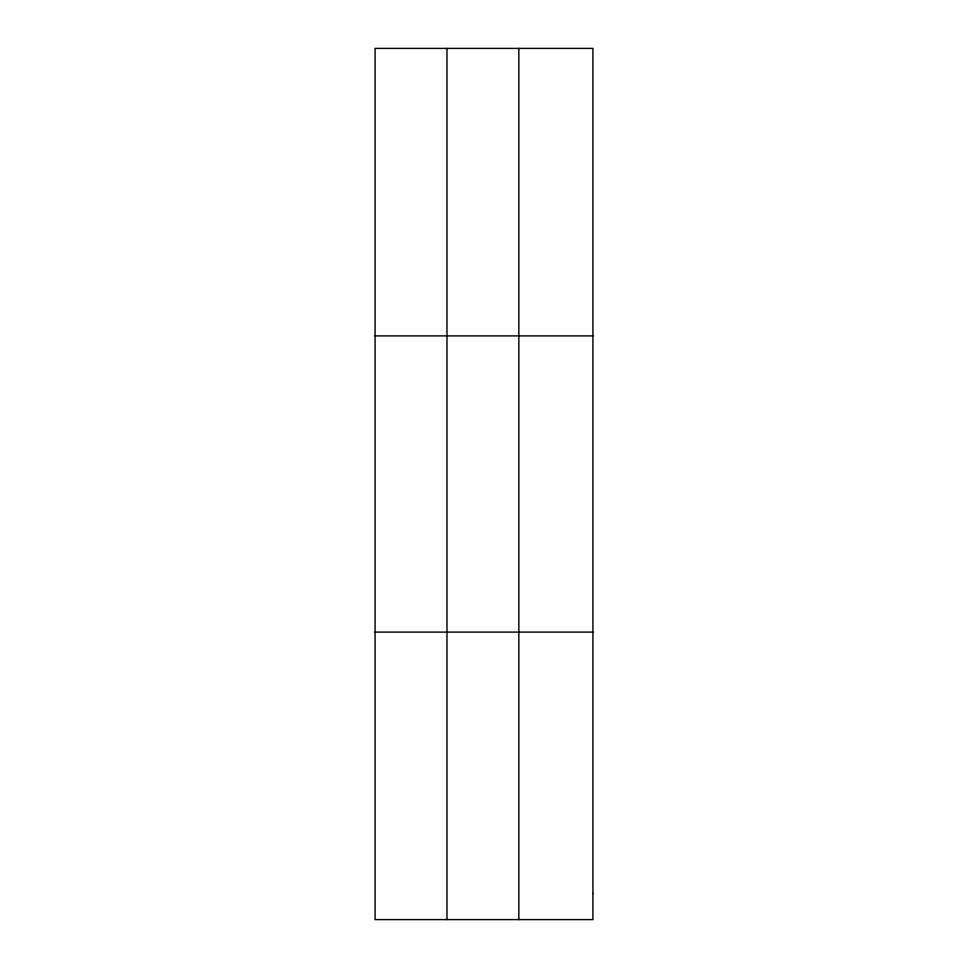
<?xml version="1.0" encoding="UTF-8"?>
<svg xmlns="http://www.w3.org/2000/svg" width="968" height="968" viewBox="0 0 968 968"><rect width="100%" height="100%" fill="white"/><g stroke="black" fill="none" stroke-linecap="round" stroke-linejoin="round"><path stroke-width="1.45" d="M375.088 335.896L592.912 335.896M375.088 632.104L592.912 632.104M518.848 48.4L518.848 919.6M446.974 48.4L446.974 919.6M592.912 893.464L592.912 919.6L375.088 919.6L375.088 48.4L592.912 48.4L592.912 893.464"/></g></svg>
